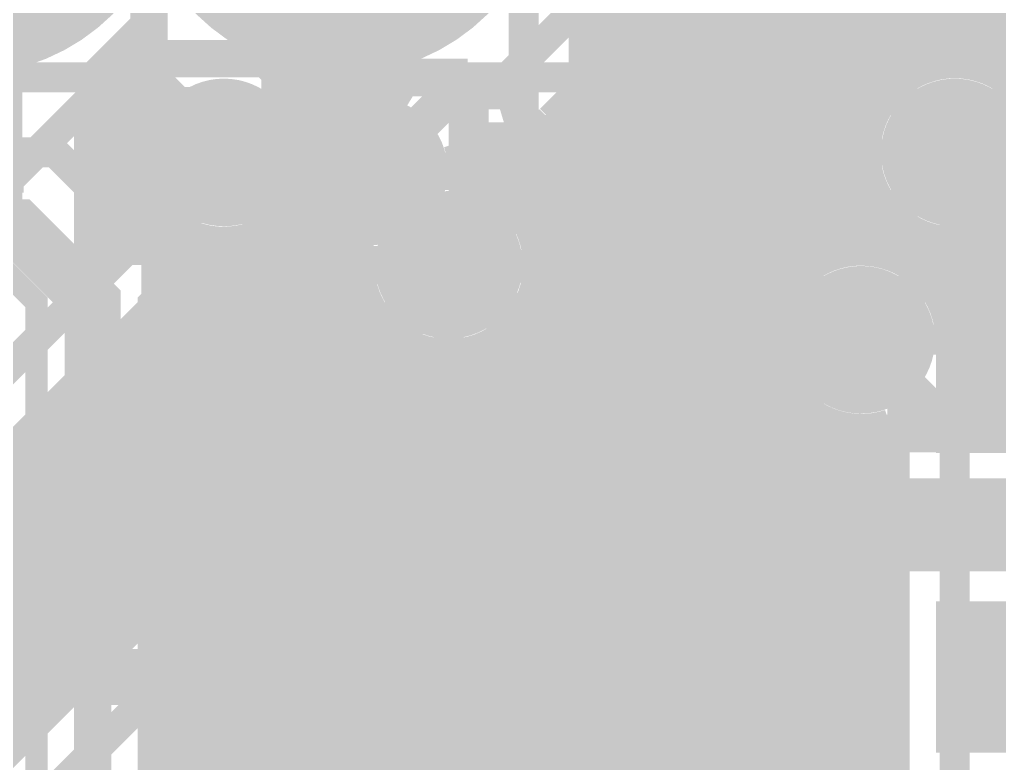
# Model space of a CAD drawing. Extents: x -4 to 136, y -50 to 40.
# Drawn here: x 109.99 to 116.63, y 21.89 to 26.94 of the extents above; entities that cross this region are included whole.
import ezdxf

# ---------------------------------------------------------------- set-up
doc = ezdxf.new("R2010")
doc.units = 0
doc.header["$MEASUREMENT"] = 0
doc.layers.get('0').update_dxf_attribs({"linetype": 'CONTINUOUS'})
for name, color, linetype in [('25-335-0_BOT', 7, 'CONTINUOUS'), ('25-335-0_DRD', 7, 'CONTINUOUS'), ('25-335-0_GND', 6, 'CONTINUOUS'), ('25-335-0_IN1', 4, 'CONTINUOUS'), ('25-335-0_SMT', 5, 'CONTINUOUS'), ('25-335-0_SPT', 10, 'CONTINUOUS'), ('25-335-0_SST', 9, 'CONTINUOUS'), ('25-335-0_TOP', 12, 'CONTINUOUS'), ('THRUHOLE_TAP', 15, 'CONTINUOUS')]:
    doc.layers.add(name, color=color, linetype=linetype)

# ---------------------------------------------------------------- blocks, each defined once
blk = doc.blocks.new('ROUND_40')
at = {"const_width": 0.29972}
blk.add_lwpolyline([(-0.14986, 0, 1), (0.14986, 0, 1)], format="xyb", close=True, dxfattribs=at)
blk = doc.blocks.new('ROUND_49')
at = {"const_width": 1.397}
blk.add_lwpolyline([(-0.6985, 0, 1), (0.6985, 0, 1)], format="xyb", close=True, dxfattribs=at)
blk = doc.blocks.new('ROUND_60')
at = {"const_width": 0.50038}
blk.add_lwpolyline([(-0.25019, 0, 1), (0.25019, 0, 1)], format="xyb", close=True, dxfattribs=at)
blk = doc.blocks.new('ROUND_62')
at = {"const_width": 0.50038}
blk.add_lwpolyline([(-0.25019, 0, 1), (0.25019, 0, 1)], format="xyb", close=True, dxfattribs=at)
blk = doc.blocks.new('RECTANGLE_6')
blk.add_solid([(0.63627, 0.51308), (0.63627, -0.51308), (-0.63627, 0.51308), (-0.63627, -0.51308)])
blk = doc.blocks.new('ROUND_23')
at = {"const_width": 0.10033}
blk.add_lwpolyline([(-0.050164, 0, 1), (0.050164, 0, 1)], format="xyb", close=True, dxfattribs=at)

msp = doc.modelspace()

# ---------------------------------------------------------------- linework, layer by layer
at = {"layer": '25-335-0_BOT'}
for points, const_width in [([(115.9002, 33.401), (115.9002, 26.4922)], 0.254), ([(116.1288, 33.401), (116.1288, 26.6319)], 0.254), ([(110.871, 33.274), (110.871, 26.67), (110.49, 26.289), (110.49, 19.177), (110.617, 19.05)], 0.254), ([(114.7191, 30.50032), (114.7191, 30.099), (114.5032, 30.099), (113.411, 28.99918), (113.411, 26.035), (113.792, 25.654), (113.792, 20.955), (113.157, 20.32)], 0.2032), ([(112.395, 25.908), (112.1791, 26.1239), (112.1791, 27.96032)], 0.2032), ([(115.6716, 27.14498), (115.6716, 25.39492)], 0.254), ([(113.8428, 27.0383), (113.8428, 26.2128)], 0.254), ([(113.8428, 27.0383), (113.8428, 26.2128), (114.09172, 25.96388)], 0.254), ([(116.3574, 27.07132), (116.3574, 26.66492)], 0.254), ([(114.0333, 26.8478), (113.8428, 26.8478)], 0.254), ([(116.5733, 26.8478), (115.4049, 26.8478)], 0.254), ([(115.443, 26.87828), (115.443, 25.34158)], 0.254), ([(116.586, 26.84018), (116.586, 26.61158)], 0.254), ([(114.0714, 26.81986), (114.0714, 25.9842)], 0.254), ([(115.2144, 26.72842), (115.2144, 25.16886)], 0.254), ([(114.3, 26.6954), (114.3, -1.2573)], 0.254), ([(114.9858, 26.6446), (114.9858, -1.2573)], 0.254), ([(114.6048, 26.6192), (113.8428, 26.6192)], 0.254), ([(114.5286, 26.62936), (114.5286, -1.2573)], 0.254), ([(114.7572, 26.61412), (114.7572, -1.2573)], 0.254), ([(116.09578, 26.6192), (114.8334, 26.6192)], 0.254), ([(117.1448, 26.6192), (116.56822, 26.6192)], 0.254), ([(115.8113, 26.3906), (113.8428, 26.3906)], 0.254), ([(115.71478, 26.162), (113.8936, 26.162)], 0.254), ([(115.7097, 25.9334), (114.11966, 25.9334)], 0.254), ([(115.79606, 25.7048), (114.22126, 25.7048)], 0.254), ([(114.2238, 25.654), (114.2238, 20.955)], 0.254), ([(110.9472, 25.57526), (110.9472, 19.58594)], 0.254), ([(115.9002, 25.57526), (115.9002, 25.3619)], 0.254), ([(111.7854, 25.5524), (111.7854, 17.399)], 0.254), ([(111.0869, 25.4762), (110.9472, 25.4762)], 0.254), ([(111.0996, 25.47112), (111.0996, 19.45386)], 0.254), ([(111.93526, 25.4762), (111.66856, 25.4762)], 0.254), ([(116.0399, 25.4762), (114.2238, 25.4762)], 0.254), ([(116.1288, 25.4381), (116.1288, 25.2222)], 0.254), ([(116.586, 25.45842), (116.586, 24.4856)], 0.254), ([(119.7102, 25.4762), (116.62156, 25.4762)], 0.254), ([(111.3282, 25.40762), (111.3282, 16.9418)], 0.254), ([(111.5568, 25.43048), (111.5568, 17.1704)], 0.254), ([(112.014, 25.40508), (112.014, 17.6276)], 0.254), ([(116.3574, 25.40508), (116.3574, 24.7142)], 0.254), ([(112.27308, 25.2476), (110.9472, 25.2476)], 0.254), ([(112.2426, 25.29586), (112.2426, 17.8562)], 0.254), ([(115.2906, 25.2476), (114.2238, 25.2476)], 0.254), ([(119.7102, 25.2476), (116.10086, 25.2476)], 0.254), ([(112.32642, 25.019), (110.9472, 25.019)], 0.254), ([(115.12042, 25.019), (114.2238, 25.019)], 0.254), ([(119.7102, 25.019), (116.27358, 25.019)], 0.254), ([(113.3602, 24.83866), (113.3602, 21.1328)], 0.254), ([(112.4966, 24.7904), (110.9472, 24.7904)], 0.254), ([(112.4712, 24.81326), (112.4712, 18.0848)], 0.254), ([(113.3602, 24.7904), (113.30686, 24.7904)], 0.254), ([(115.06708, 24.7904), (114.2238, 24.7904)], 0.254), ([(119.7102, 24.7904), (116.32692, 24.7904)], 0.254), ([(116.332, 15.113), (116.332, 24.13), (115.697, 24.765)], 0.2032), ([(116.32692, 24.74468), (116.63172, 24.43988)], 0.254), ([(112.6998, 24.6761), (112.6998, 20.7518)], 0.254), ([(112.9284, 24.64308), (112.9284, 20.90674)], 0.254), ([(113.157, 24.69642), (113.157, 20.94992)], 0.254), ([(113.3602, 24.5618), (110.9472, 24.5618)], 0.254), ([(115.1001, 24.5618), (114.2238, 24.5618)], 0.254), ([(119.7102, 24.5618), (116.5098, 24.5618)], 0.254), ([(113.3602, 24.3332), (110.9472, 24.3332)], 0.254), ([(115.23726, 24.3332), (114.2238, 24.3332)], 0.254), ([(115.2144, 24.3586), (115.2144, 17.16786)], 0.254), ([(119.7102, 24.3332), (116.713, 24.3332)], 0.254), ([(115.443, 24.18842), (115.443, 17.34058)], 0.254), ([(115.6716, 24.13508), (115.6716, 17.39392)], 0.254), ([(115.71478, 24.13508), (115.9002, 23.94966)], 0.254), ([(113.3602, 24.1046), (110.9472, 24.1046)], 0.254), ([(115.74526, 24.1046), (114.2238, 24.1046)], 0.254), ([(115.9002, 23.94966), (115.9002, 17.3609)], 0.254), ([(115.9002, 23.94966), (115.9002, 17.3609)], 0.254), ([(113.3602, 23.876), (110.9472, 23.876)], 0.254), ([(115.9002, 23.876), (114.2238, 23.876)], 0.254), ([(113.3602, 23.6474), (110.9472, 23.6474)], 0.254), ([(115.9002, 23.6474), (114.2238, 23.6474)], 0.254), ([(113.3602, 23.4188), (110.9472, 23.4188)], 0.254), ([(115.9002, 23.4188), (114.2238, 23.4188)], 0.254), ([(113.3602, 23.1902), (110.9472, 23.1902)], 0.254), ([(115.9002, 23.1902), (114.2238, 23.1902)], 0.254), ([(113.3602, 22.9616), (110.9472, 22.9616)], 0.254), ([(115.9002, 22.9616), (114.2238, 22.9616)], 0.254), ([(113.3602, 22.733), (110.9472, 22.733)], 0.254), ([(115.9002, 22.733), (114.2238, 22.733)], 0.254), ([(113.3602, 22.5044), (110.9472, 22.5044)], 0.254), ([(115.9002, 22.5044), (114.2238, 22.5044)], 0.254), ([(113.3602, 22.2758), (110.9472, 22.2758)], 0.254), ([(115.9002, 22.2758), (114.2238, 22.2758)], 0.254), ([(113.3602, 22.0472), (110.9472, 22.0472)], 0.254), ([(115.9002, 22.0472), (114.2238, 22.0472)], 0.254), ([(113.3602, 21.8186), (110.9472, 21.8186)], 0.254), ([(115.9002, 21.8186), (114.2238, 21.8186)], 0.254)]:
    msp.add_lwpolyline(points, dxfattribs=dict(at, const_width=const_width))
at = {"layer": '25-335-0_BOT', "const_width": 0.254}
for points in [[(114.7191, 26.61412, 0.4142136), (115.8367, 27.73172)], [(116.1415, 27.73172, 0.4142136), (117.2591, 26.61412)], [(113.8428, 27.0383, 0.2292385), (114.7191, 26.61425)], [(116.332, 26.66492, 0.4142136), (115.70208, 26.035)], [(116.96192, 26.035, 0.4142136), (116.332, 26.66492)], [(115.70208, 26.035, 0.4142136), (116.332, 25.40508)], [(116.332, 25.40508, 0.4142136), (116.96192, 26.035)], [(114.2238, 25.654, 0.1989124), (114.09733, 25.95933)], [(114.2238, 25.654, 0.1989124), (114.09733, 25.95933)], [(110.9472, 25.57526, 0.1907828), (111.379, 25.40428)], [(111.379, 25.40508, 0.2085512), (111.8406, 25.60637)], [(111.84128, 25.60574, 0.2225978), (112.27275, 25.28911)], [(115.697, 25.39492, 0.4142136), (115.06708, 24.765)], [(116.32692, 24.765, 0.4142136), (115.697, 25.39492)], [(112.27308, 25.273, 0.4142136), (112.903, 24.64308)], [(112.903, 24.64308, 0.2055832), (113.35969, 24.83914)], [(115.06708, 24.765, 0.4142136), (115.697, 24.13508)], [(116.7638, 24.13, 0.1989124), (116.63733, 24.43533)]]:
    msp.add_lwpolyline(points, format="xyb", dxfattribs=at)
at = {"layer": '25-335-0_DRD', "const_width": 0.254}
for points in [[(110.744, 26.67), (110.744, 25.4)], [(112.014, 26.67), (110.744, 26.67)], [(112.014, 26.67), (110.744, 25.4)], [(112.014, 25.4), (110.744, 26.67)], [(112.014, 25.4), (112.014, 26.67)], [(115.697, 26.67), (115.697, 25.4)], [(116.967, 26.67), (115.697, 26.67)], [(116.967, 26.67), (115.697, 25.4)], [(116.967, 25.4), (115.697, 26.67)], [(111.76, 26.543), (111.76, 25.273)], [(113.03, 26.543), (111.76, 26.543)], [(113.03, 26.543), (111.76, 25.273)], [(113.03, 25.273), (111.76, 26.543)], [(113.03, 25.273), (113.03, 26.543)], [(112.268, 25.908), (112.268, 24.638)], [(113.538, 25.908), (112.268, 25.908)], [(113.538, 25.908), (112.268, 24.638)], [(113.538, 24.638), (112.268, 25.908)], [(113.538, 24.638), (113.538, 25.908)], [(110.744, 25.4), (112.014, 25.4)], [(115.062, 25.4), (115.062, 24.13)], [(116.332, 25.4), (115.062, 25.4)], [(116.332, 25.4), (115.062, 24.13)], [(116.332, 24.13), (115.062, 25.4)], [(115.697, 25.4), (116.967, 25.4)], [(116.332, 24.13), (116.332, 25.4)], [(111.76, 25.273), (113.03, 25.273)], [(112.268, 24.638), (113.538, 24.638)], [(115.062, 24.13), (116.332, 24.13)]]:
    msp.add_lwpolyline(points, dxfattribs=at)
at = {"layer": '25-335-0_IN1'}
for points, const_width in [([(102.997, 23.241), (107.315, 23.241), (110.744, 26.67), (111.633, 26.67), (111.76, 26.543), (113.30178, 26.543), (114.7191, 27.96032)], 0.2032), ([(115.9002, 27.31262), (115.9002, 26.4922)], 0.254), ([(116.1288, 27.2288), (116.1288, 26.6319)], 0.254), ([(115.6716, 27.00782), (115.6716, 25.39492)], 0.254), ([(116.3574, 26.95956), (116.3574, 26.66492)], 0.254), ([(116.49964, 26.8478), (115.47856, 26.8478)], 0.254), ([(115.443, 26.8224), (115.443, 25.34158)], 0.254), ([(116.586, 26.79446), (116.586, 26.61158)], 0.254), ([(114.1222, 26.75128), (113.61166, 26.24074)], 0.254), ([(114.0714, 26.70048), (114.0714, 16.0528)], 0.254), ([(115.2144, 26.7081), (115.2144, 25.16886)], 0.254), ([(114.3, 26.68016), (114.3, 16.0528)], 0.254), ([(114.9858, 26.63952), (114.9858, 16.0528)], 0.254), ([(114.5921, 26.6192), (113.99012, 26.6192)], 0.254), ([(114.5286, 26.62682), (114.5286, 16.0528)], 0.254), ([(114.7572, 26.61412), (114.7572, 16.0528)], 0.254), ([(116.09578, 26.6192), (114.8461, 26.6192)], 0.254), ([(117.1321, 26.6192), (116.56822, 26.6192)], 0.254), ([(113.8428, 26.47188), (113.8428, 18.45056)], 0.254), ([(115.8113, 26.3906), (113.76152, 26.3906)], 0.254), ([(113.6142, 26.24328), (113.6142, 20.7518)], 0.254), ([(113.30178, 26.1112), (112.9919, 26.1112)], 0.254), ([(113.157, 26.1112), (113.157, 25.84958)], 0.254), ([(113.3856, 26.11882), (113.3856, 25.67686)], 0.254), ([(115.71478, 26.162), (113.50498, 26.162)], 0.254), ([(102.997, 21.59), (103.505, 22.098), (107.442, 22.098), (111.379, 26.035)], 0.2032), ([(116.332, 26.035), (116.332, 17.399), (115.697, 16.764)], 0.2032), ([(115.7097, 25.9334), (113.02492, 25.9334)], 0.254), ([(115.79606, 25.7048), (113.3602, 25.7048)], 0.254), ([(115.9002, 25.57526), (115.9002, 25.3619)], 0.254), ([(115.9002, 25.57526), (115.9002, 25.3619)], 0.254), ([(111.7854, 25.5524), (111.7854, 23.876)], 0.254), ([(111.93526, 25.4762), (111.66856, 25.4762)], 0.254), ([(115.9002, 25.4762), (113.4999, 25.4762)], 0.254), ([(111.35868, 25.40508), (107.75188, 21.79828)], 0.254), ([(111.3282, 25.37206), (111.3282, 23.4188)], 0.254), ([(111.35868, 25.40508), (111.379, 25.40475)], 0.254), ([(111.5568, 25.43048), (111.5568, 23.6474)], 0.254), ([(112.014, 25.40508), (112.014, 24.1046)], 0.254), ([(102.362, 15.494), (102.997, 16.129), (104.648, 16.129), (112.903, 24.384), (112.903, 25.273)], 0.2032), ([(112.27308, 25.2476), (111.2012, 25.2476)], 0.254), ([(112.2426, 25.29586), (112.2426, 24.3332)], 0.254), ([(115.2906, 25.2476), (113.53292, 25.2476)], 0.254), ([(111.0996, 25.14346), (111.0996, 23.1902)], 0.254), ([(112.32642, 25.019), (110.9726, 25.019)], 0.254), ([(115.12042, 25.019), (113.47958, 25.019)], 0.254), ([(110.871, 24.91486), (110.871, 22.9616)], 0.254), ([(113.3856, 24.8666), (113.3856, 20.90674)], 0.254), ([(112.4712, 24.7904), (110.744, 24.7904)], 0.254), ([(112.4712, 24.81326), (112.4712, 24.5618)], 0.254), ([(113.3348, 24.81326), (113.3348, 24.384)], 0.254), ([(115.06708, 24.7904), (113.3348, 24.7904)], 0.254), ([(110.6424, 24.68626), (110.6424, 22.733)], 0.254), ([(112.4712, 24.5618), (108.67898, 20.76958)], 0.254), ([(112.46866, 24.5618), (110.5154, 24.5618)], 0.254), ([(115.1001, 24.5618), (113.3348, 24.5618)], 0.254), ([(110.4138, 24.45766), (110.4138, 22.5044)], 0.254), ([(112.24006, 24.3332), (110.2868, 24.3332)], 0.254), ([(115.23726, 24.3332), (113.33226, 24.3332)], 0.254), ([(115.2144, 24.3586), (115.2144, 17.16786)], 0.254), ([(110.1852, 24.22906), (110.1852, 22.2758)], 0.254), ([(115.443, 24.18842), (115.443, 17.34058)], 0.254), ([(115.6716, 24.13508), (115.6716, 17.39392)], 0.254), ([(115.9002, 24.1681), (115.9002, 17.5768)], 0.254), ([(115.9002, 24.1681), (115.9002, 17.5768)], 0.254), ([(113.2078, 24.0792), (107.89158, 18.76298)], 0.254), ([(112.01146, 24.1046), (110.0582, 24.1046)], 0.254), ([(115.9002, 24.1046), (113.23066, 24.1046)], 0.254), ([(109.9566, 24.00046), (109.9566, 22.0472)], 0.254), ([(113.157, 24.02586), (113.157, 20.94992)], 0.254), ([(111.78286, 23.876), (109.8296, 23.876)], 0.254), ([(115.9002, 23.876), (113.0046, 23.876)], 0.254), ([(112.9284, 23.79726), (112.9284, 20.90674)], 0.254), ([(111.55426, 23.6474), (109.601, 23.6474)], 0.254), ([(115.9002, 23.6474), (112.776, 23.6474)], 0.254), ([(112.6998, 23.56866), (112.6998, 20.7518)], 0.254), ([(111.32566, 23.4188), (109.3724, 23.4188)], 0.254), ([(115.9002, 23.4188), (112.5474, 23.4188)], 0.254), ([(112.4712, 23.34006), (112.4712, 16.0528)], 0.254), ([(111.09706, 23.1902), (109.1438, 23.1902)], 0.254), ([(115.9002, 23.1902), (112.3188, 23.1902)], 0.254), ([(112.2426, 23.11146), (112.2426, 16.0528)], 0.254), ([(110.86846, 22.9616), (108.9152, 22.9616)], 0.254), ([(115.9002, 22.9616), (112.0902, 22.9616)], 0.254), ([(112.014, 22.88286), (112.014, 16.0528)], 0.254), ([(110.63986, 22.733), (108.6866, 22.733)], 0.254), ([(115.9002, 22.733), (111.8616, 22.733)], 0.254), ([(111.7854, 22.65426), (111.7854, 16.0528)], 0.254), ([(110.41126, 22.5044), (108.458, 22.5044)], 0.254), ([(115.9002, 22.5044), (111.633, 22.5044)], 0.254), ([(111.5568, 22.42566), (111.5568, 16.0528)], 0.254), ([(110.18266, 22.2758), (108.2294, 22.2758)], 0.254), ([(115.9002, 22.2758), (111.4044, 22.2758)], 0.254), ([(111.3282, 22.19706), (111.3282, 16.0528)], 0.254), ([(109.95406, 22.0472), (108.0008, 22.0472)], 0.254), ([(115.9002, 22.0472), (111.1758, 22.0472)], 0.254), ([(111.0996, 21.96846), (111.0996, 19.45386)], 0.254), ([(115.9002, 21.8186), (110.9472, 21.8186)], 0.254)]:
    msp.add_lwpolyline(points, dxfattribs=dict(at, const_width=const_width))
at = {"layer": '25-335-0_IN1', "const_width": 0.254}
for points in [[(114.7191, 26.61412, 0.3182174), (115.9891, 27.51328)], [(115.9891, 27.51328, 0.3182175), (117.2591, 26.61412)], [(114.1222, 26.75128, 0.1151532), (114.7191, 26.61196)], [(116.332, 26.66492, 0.4142136), (115.70208, 26.035)], [(116.96192, 26.035, 0.4142136), (116.332, 26.66492)], [(113.30178, 26.1112, 0.1989115), (113.60711, 26.23767)], [(113.02492, 25.908, 0.0822143), (112.99131, 26.111)], [(115.70208, 26.035, 0.2070672), (115.90075, 25.57584)], [(113.53292, 25.273, 0.3581814), (113.02492, 25.89022)], [(111.379, 25.40508, 0.2085512), (111.8406, 25.60637)], [(111.84128, 25.60574, 0.2225978), (112.27275, 25.28911)], [(115.697, 25.39492, 0.4142136), (115.06708, 24.765)], [(115.9002, 25.3619, 0.0822145), (115.697, 25.39554)], [(112.27308, 25.273, 0.2070672), (112.47175, 24.81384)], [(113.3348, 24.81326, 0.2070673), (113.53372, 25.273)], [(115.06708, 24.765, 0.4142136), (115.697, 24.13508)], [(113.2078, 24.0792, 0.1989124), (113.33405, 24.384)], [(113.2078, 24.0792, 0.1989124), (113.33405, 24.384)], [(115.697, 24.13508, 0.082214), (115.9, 24.16868)]]:
    msp.add_lwpolyline(points, format="xyb", dxfattribs=at)
at = {"layer": '25-335-0_SST', "const_width": 0.1524}
for points in [[(114.55146, 25.55748), (114.55146, 26.4033), (114.46764, 26.2636)], [(110.02264, 25.83942), (109.68228, 25.83942), (109.85246, 26.4033), (109.93628, 26.4033), (109.93628, 25.55748)], [(110.89386, 25.55748), (111.14786, 25.55748), (111.23168, 25.83942), (111.23168, 26.12136), (111.14786, 26.4033), (110.89386, 26.4033)], [(110.93704, 25.55748), (110.93704, 26.4033)], [(111.87684, 25.55748), (111.57966, 25.55748), (111.57966, 26.4033)], [(112.22228, 25.69972), (112.30864, 25.55748), (112.47628, 25.55748), (112.56264, 25.69972), (112.56264, 25.83942), (112.39246, 26.12136), (112.56264, 26.4033), (112.22228, 26.4033)], [(113.05286, 25.55748), (113.30686, 25.55748), (113.39068, 25.83942), (113.39068, 26.12136), (113.30686, 26.4033), (113.05286, 26.4033)], [(113.09604, 25.55748), (113.09604, 26.4033)], [(114.03584, 25.55748), (113.73866, 25.55748), (113.73866, 26.4033)], [(115.0239, 25.98166), (115.2779, 25.98166), (115.32108, 25.83942), (115.32108, 25.69972), (115.2779, 25.55748), (115.0239, 25.55748), (114.98326, 25.69972), (114.98326, 25.83942), (115.1509, 26.4033)], [(115.71986, 25.55748), (115.97386, 25.55748), (116.05768, 25.83942), (116.05768, 26.12136), (115.97386, 26.4033), (115.71986, 26.4033)], [(115.76304, 25.55748), (115.76304, 26.4033)], [(116.70284, 25.55748), (116.40566, 25.55748), (116.40566, 26.4033)], [(114.63528, 25.55748), (114.46764, 25.55748)], [(108.585, 25.273), (109.855, 25.273), (110.109, 25.019), (110.109, 21.717), (108.331, 21.717), (108.331, 25.019), (108.585, 25.273)], [(111.125, 25.273), (112.395, 25.273), (112.649, 25.019), (112.649, 21.717), (110.871, 21.717), (110.871, 25.019), (111.125, 25.273)], [(113.665, 25.273), (114.935, 25.273), (115.189, 25.019), (115.189, 21.717), (113.411, 21.717), (113.411, 25.019), (113.665, 25.273)], [(116.205, 25.273), (117.475, 25.273), (117.729, 25.019), (117.729, 21.717), (115.951, 21.717), (115.951, 25.019), (116.205, 25.273)], [(108.331, 23.749), (110.109, 23.749)], [(110.871, 23.749), (112.649, 23.749)], [(113.411, 23.749), (115.189, 23.749)], [(115.951, 23.749), (117.729, 23.749)]]:
    msp.add_lwpolyline(points, dxfattribs=at)
at = {"layer": '25-335-0_TOP'}
for points, const_width in [([(112.1791, 30.50032), (112.1791, 30.226), (112.141, 30.226), (110.871, 28.956), (110.871, 26.924), (110.49, 26.543), (100.965, 26.543), (99.949, 25.527), (89.789, 25.527), (89.027, 24.765), (83.058, 24.765), (82.677, 24.384)], 0.2032), ([(111.379, 26.035), (111.887, 26.543), (115.443, 26.543), (115.951, 27.051), (115.951, 29.12872), (117.2591, 30.43682), (117.2591, 30.50032)], 0.2032), ([(115.6716, 26.17724), (115.6716, 25.39492)], 0.254), ([(115.443, 26.1112), (112.9919, 26.1112)], 0.254), ([(113.157, 26.1112), (113.157, 25.84958)], 0.254), ([(113.3856, 26.1112), (113.3856, 25.7048)], 0.254), ([(113.6142, 26.1112), (113.6142, 25.654)], 0.254), ([(113.8428, 26.1112), (113.8428, 25.4508)], 0.254), ([(114.0714, 26.1112), (114.0714, 25.35428)], 0.254), ([(114.3, 26.1112), (114.3, 25.35428)], 0.254), ([(114.5286, 26.1112), (114.5286, 25.35428)], 0.254), ([(114.7572, 26.1112), (114.7572, 25.35428)], 0.254), ([(114.9858, 26.1112), (114.9858, 25.35428)], 0.254), ([(115.2144, 26.1112), (115.2144, 25.35428)], 0.254), ([(115.443, 26.1112), (115.443, 25.34158)], 0.254), ([(115.71478, 26.162), (115.6462, 26.162)], 0.254), ([(83.439, 24.13), (89.027, 24.13), (89.916, 25.019), (100.203, 25.019), (101.219, 26.035), (110.236, 26.035), (110.871, 25.4), (111.887, 25.4), (112.395, 25.908)], 0.2032), ([(119.38, 24.511), (119.253, 24.511), (117.729, 26.035), (116.332, 26.035)], 0.2032), ([(115.7097, 25.9334), (113.02492, 25.9334)], 0.254), ([(113.411, 25.7048), (113.3602, 25.7048)], 0.254), ([(115.79606, 25.7048), (113.411, 25.7048)], 0.254), ([(111.76, 22.479), (110.617, 22.479), (110.49, 22.606), (110.49, 25.019), (109.982, 25.527), (101.473, 25.527), (100.457, 24.511), (90.17, 24.511), (88.773, 23.114), (77.724, 23.114), (77.089, 23.749), (77.089, 24.39924)], 0.381), ([(113.7158, 25.5778), (113.93932, 25.35428)], 0.254), ([(115.9002, 25.57526), (115.9002, 25.3619)], 0.254), ([(116.0399, 25.4762), (113.8174, 25.4762)], 0.254), ([(116.1288, 25.4381), (116.1288, 25.35428)], 0.254), ([(116.586, 25.45842), (116.586, 25.35428)], 0.254), ([(117.67566, 25.4762), (116.62156, 25.4762)], 0.254), ([(116.3574, 25.40508), (116.3574, 25.35428)], 0.254), ([(115.26774, 25.35428), (113.93932, 25.35428)], 0.254), ([(115.26774, 25.35428), (115.26774, 25.22474)], 0.254), ([(117.79758, 25.35428), (115.91798, 25.35428)], 0.254), ([(112.903, 25.273), (113.411, 25.273), (114.173, 24.511), (114.3, 24.511)], 0.2032), ([(115.2906, 25.2476), (115.26774, 25.2476)], 0.254), ([(115.697, 24.765), (116.713, 24.765), (116.84, 24.638), (116.84, 24.511)], 0.2032), ([(111.76, 24.511), (112.522, 24.511), (113.03, 24.003), (113.03, 21.717), (111.76, 20.447), (111.76, 20.3962)], 0.2032), ([(115.26774, 24.30526), (115.26774, 23.66772)], 0.254), ([(115.443, 24.18842), (115.443, 19.4945)], 0.254), ([(115.6716, 24.13508), (115.6716, 19.4945)], 0.254), ([(115.87226, 24.16048), (115.87226, 23.66772)], 0.254), ([(115.87226, 24.1046), (115.26774, 24.1046)], 0.254), ([(115.87226, 23.876), (115.26774, 23.876)], 0.254), ([(113.4618, 23.66772), (113.4618, 23.32228)], 0.254), ([(115.26774, 23.66772), (113.4618, 23.66772)], 0.254), ([(128.1938, 23.6474), (113.4618, 23.6474)], 0.254), ([(113.6142, 23.66772), (113.6142, 23.32228)], 0.254), ([(113.8428, 23.66772), (113.8428, 23.32228)], 0.254), ([(114.0714, 23.66772), (114.0714, 23.32228)], 0.254), ([(114.3, 23.66772), (114.3, 23.32228)], 0.254), ([(114.5286, 23.66772), (114.5286, 23.32228)], 0.254), ([(114.7572, 23.66772), (114.7572, 23.32228)], 0.254), ([(114.9858, 23.66772), (114.9858, 23.32228)], 0.254), ([(115.2144, 23.66772), (115.2144, 23.32228)], 0.254), ([(117.80774, 23.66772), (115.87226, 23.66772)], 0.254), ([(115.9002, 23.66772), (115.9002, 23.32228)], 0.254), ([(116.1288, 23.66772), (116.1288, 23.32228)], 0.254), ([(116.3574, 23.66772), (116.3574, 23.32228)], 0.254), ([(116.586, 23.66772), (116.586, 23.32228)], 0.254), ([(128.29794, 23.4188), (113.4618, 23.4188)], 0.254), ([(115.26774, 23.32228), (113.4618, 23.32228)], 0.254), ([(115.26774, 23.32228), (115.26774, 21.63572)], 0.254), ([(115.87226, 23.32228), (115.87226, 21.63572)], 0.254), ([(117.80774, 23.32228), (115.87226, 23.32228)], 0.254), ([(115.87226, 23.1902), (115.26774, 23.1902)], 0.254), ([(115.87226, 22.9616), (115.26774, 22.9616)], 0.254), ([(115.87226, 22.733), (115.26774, 22.733)], 0.254), ([(114.3, 22.479), (114.3, 20.3962)], 0.2032), ([(115.87226, 22.5044), (115.26774, 22.5044)], 0.254), ([(115.87226, 22.2758), (115.26774, 22.2758)], 0.254), ([(115.87226, 22.0472), (115.26774, 22.0472)], 0.254), ([(115.87226, 21.8186), (115.26774, 21.8186)], 0.254)]:
    msp.add_lwpolyline(points, dxfattribs=dict(at, const_width=const_width))
at = {"layer": '25-335-0_TOP', "const_width": 0.254}
for points in [[(115.443, 26.1112, 0.1838116), (115.73003, 26.22041)], [(115.73002, 26.22042, 0.0748381), (115.70211, 26.035)], [(113.02492, 25.908, 0.0822143), (112.99131, 26.111)], [(115.70208, 26.035, 0.4142136), (116.332, 25.40508)], [(113.3602, 25.7048, 0.1559827), (113.02487, 25.88995)], [(113.7158, 25.5778, 0.1989124), (113.411, 25.70405)], [(116.332, 25.40508, 0.2063458), (116.78996, 25.60248)], [(115.697, 25.39492, 0.1900206), (115.2671, 25.22542)], [(115.91798, 25.35428, 0.089934), (115.697, 25.39435)], [(115.26774, 24.30526, 0.1900202), (115.697, 24.13601)], [(115.697, 24.13508, 0.0706617), (115.8724, 24.15999)]]:
    msp.add_lwpolyline(points, format="xyb", dxfattribs=at)

# ---------------------------------------------------------------- block references
at = {"layer": '25-335-0_BOT'}
for p in [(111.379, 26.035), (116.332, 26.035), (112.395, 25.908), (112.903, 25.273), (115.697, 24.765)]:
    msp.add_blockref('ROUND_40', p, dxfattribs=at)
at = {"layer": '25-335-0_GND'}
for name, p in [('ROUND_49', (109.6391, 27.96032)), ('ROUND_49', (112.1791, 27.96032)), ('ROUND_49', (114.7191, 27.96032)), ('ROUND_49', (117.2591, 27.96032)), ('ROUND_62', (111.379, 26.035)), ('ROUND_60', (116.332, 26.035)), ('ROUND_60', (112.395, 25.908)), ('ROUND_60', (112.903, 25.273)), ('ROUND_60', (115.697, 24.765))]:
    msp.add_blockref(name, p, dxfattribs=at)
at = {"layer": '25-335-0_IN1'}
for p in [(111.379, 26.035), (116.332, 26.035), (112.395, 25.908), (112.903, 25.273), (115.697, 24.765)]:
    msp.add_blockref('ROUND_40', p, dxfattribs=at)
at = {"layer": '25-335-0_SMT'}
for p in [(111.76, 24.511), (114.3, 24.511), (116.84, 24.511), (111.76, 22.479), (114.3, 22.479), (116.84, 22.479)]:
    msp.add_blockref('RECTANGLE_6', p, dxfattribs=at)
at = {"layer": '25-335-0_SPT'}
for p in [(111.76, 24.511), (114.3, 24.511), (116.84, 24.511), (111.76, 22.479), (114.3, 22.479), (116.84, 22.479)]:
    msp.add_blockref('RECTANGLE_6', p, dxfattribs=at)
at = {"layer": '25-335-0_TOP'}
for name, p in [('ROUND_40', (111.379, 26.035)), ('ROUND_40', (116.332, 26.035)), ('ROUND_40', (112.395, 25.908)), ('ROUND_40', (112.903, 25.273)), ('ROUND_40', (115.697, 24.765)), ('RECTANGLE_6', (111.76, 24.511)), ('RECTANGLE_6', (114.3, 24.511)), ('RECTANGLE_6', (116.84, 24.511)), ('RECTANGLE_6', (111.76, 22.479)), ('RECTANGLE_6', (114.3, 22.479)), ('RECTANGLE_6', (116.84, 22.479))]:
    msp.add_blockref(name, p, dxfattribs=at)
at = {"layer": 'THRUHOLE_TAP'}
for p in [(111.379, 26.035), (116.332, 26.035), (112.395, 25.908), (112.903, 25.273), (115.697, 24.765)]:
    msp.add_blockref('ROUND_23', p, dxfattribs=at)

doc.saveas('drawing.dxf')
